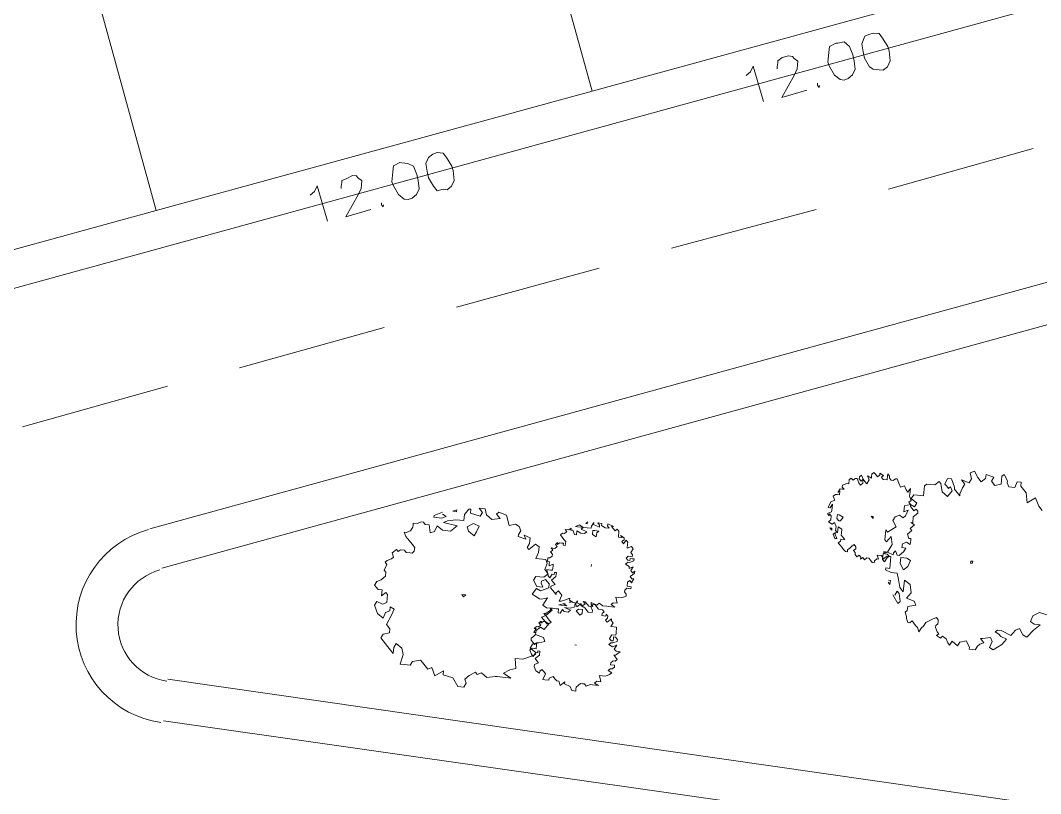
# Model space of a CAD drawing. Header units: metres. Extents: x -977055 to 805873, y -1033982 to 242021.
# Drawn here: x 2770.98 to 2798.18, y 1083.47 to 1104.08 of the extents above; entities that cross this region are included whole.
import ezdxf

# ---------------------------------------------------------------- set-up
doc = ezdxf.new("R2010")
doc.units = ezdxf.units.M
for name, color, linetype in [('PDF_acera', 7, 'Continuous'), ('PDF_COTAS', 7, 'Continuous'), ('PDF_linea de centro', 7, 'Continuous'), ('PDF_LOTES', 7, 'Continuous'), ('PDF_PLANTAS', 7, 'Continuous')]:
    doc.layers.add(name, color=color, linetype=linetype)

# ---------------------------------------------------------------- blocks, each defined once
blk = doc.blocks.new('CALLE')
at = {"layer": 'PDF_acera', "lineweight": 9}
blk.add_lwpolyline([(39.010727, -232.196302, -0.3800811), (49.067424, -237.29328), (76.670496, -307.35936)], format="xyb", dxfattribs=at)
for points in [[(56.62668, -272.023769, 0.813284943), (52.582602, -272.718495, -0.813284943)], [(55.799519, -272.349692, 0.813284855), (53.47111, -272.749686, -0.813284855)]]:
    blk.add_lwpolyline(points, format="xyb", close=True, dxfattribs=at)
for points in [[(70.48944, -307.190016), (56.645568, -272.051136), (70.48944, -307.190016), (69.558048, -307.190016), (55.841184, -272.389824), (69.558048, -307.190016)], [(51.43824, -307.401696), (52.623648, -272.770848), (51.43824, -307.401696), (52.28496, -307.35936), (53.512704, -272.770848), (52.28496, -307.35936)]]:
    blk.add_lwpolyline(points, dxfattribs=at)
at = {"layer": 'PDF_COTAS', "lineweight": 9}
for points in [[(64.054368, -274.675968), (64.13904, -274.76064), (64.266048, -274.802976), (63.546336, -275.099328)], [(64.266048, -275.311008), (64.308384, -275.311008), (64.393056, -275.311008), (64.435392, -275.311008), (64.477728, -275.39568), (64.5624, -275.522688), (64.5624, -275.60736), (64.520064, -275.649696), (64.477728, -275.734368), (64.393056, -275.734368), (64.308384, -275.734368), (64.181376, -275.692032), (63.673344, -275.480352), (63.885024, -275.988384)], [(64.054368, -276.200064), (64.012032, -276.200064), (63.969696, -276.2424), (64.012032, -276.2424)], [(67.568256, -283.608864), (67.652928, -283.693536), (67.779936, -283.735872), (67.060224, -284.032224)], [(67.779936, -284.243904), (67.822272, -284.243904), (67.906944, -284.243904), (67.94928, -284.243904), (68.033952, -284.328576), (68.076288, -284.455584), (68.076288, -284.540256), (68.033952, -284.582592), (67.991616, -284.667264), (67.906944, -284.667264), (67.822272, -284.667264), (67.695264, -284.624928), (67.187232, -284.413248), (67.398912, -284.92128)], [(67.568256, -285.13296), (67.52592, -285.13296), (67.483584, -285.175296), (67.52592, -285.175296)]]:
    blk.add_lwpolyline(points, dxfattribs=at)
for points in [[(64.943424, -276.496416), (64.858752, -276.369408), (64.731744, -276.369408), (64.520064, -276.369408), (64.435392, -276.411744), (64.266048, -276.538752), (64.181376, -276.66576), (64.181376, -276.750432), (64.223712, -276.835104), (64.308384, -276.919776), (64.435392, -276.962112), (64.604736, -276.919776), (64.731744, -276.87744), (64.901088, -276.792768), (64.943424, -276.66576), (64.943424, -276.538752)], [(65.19744, -277.173792), (65.112768, -277.08912), (64.98576, -277.046784), (64.816416, -277.08912), (64.689408, -277.131456), (64.520064, -277.258464), (64.435392, -277.343136), (64.477728, -277.470144), (64.477728, -277.554816), (64.5624, -277.639488), (64.689408, -277.681824), (64.901088, -277.639488), (64.98576, -277.597152), (65.155104, -277.470144), (65.239776, -277.385472), (65.239776, -277.258464)], [(68.457312, -285.429312), (68.37264, -285.302304), (68.245632, -285.302304), (68.033952, -285.302304), (67.94928, -285.34464), (67.779936, -285.471648), (67.695264, -285.598656), (67.695264, -285.683328), (67.7376, -285.768), (67.822272, -285.852672), (67.94928, -285.895008), (68.118624, -285.852672), (68.245632, -285.810336), (68.414976, -285.725664), (68.499648, -285.598656), (68.457312, -285.471648)], [(68.711328, -286.106688), (68.668992, -286.022016), (68.499648, -285.97968), (68.330304, -286.022016), (68.203296, -286.064352), (68.033952, -286.19136), (67.991616, -286.276032), (67.991616, -286.40304), (67.991616, -286.487712), (68.076288, -286.572384), (68.203296, -286.61472), (68.414976, -286.572384), (68.499648, -286.530048), (68.668992, -286.40304), (68.753664, -286.318368), (68.753664, -286.19136)]]:
    blk.add_lwpolyline(points, close=True, dxfattribs=at)
at = {"layer": 'PDF_linea de centro', "lineweight": 9}
for points in [[(58.508352, -269.129952), (59.69376, -272.093472)], [(60.244128, -273.575232), (61.429536, -276.538752)], [(62.02224, -278.020512), (63.165312, -280.941696)], [(63.758016, -282.423456), (64.901088, -285.386976)], [(65.493792, -286.868736), (66.6792, -289.832256)]]:
    blk.add_lwpolyline(points, dxfattribs=at)
at = {"layer": 'PDF_LOTES', "lineweight": 20}
for points in [[(63.376992, -271.458432), (59.863104, -262.525536), (75.654432, -256.259808), (75.823776, -256.55616), (80.396064, -264.049632), (80.65008, -264.642336)], [(80.65008, -264.642336), (84.629664, -273.363552), (66.89088, -280.391328), (63.376992, -271.458432)], [(84.629664, -273.363552), (86.069088, -276.581088), (88.05888, -282.338784), (70.404768, -289.324224), (66.89088, -280.391328)]]:
    blk.add_lwpolyline(points, close=True, dxfattribs=at)
at = {"layer": 'PDF_PLANTAS', "lineweight": 9}
for points in [[(55.121472, -280.518336), (55.163808, -280.645344), (55.24848, -280.603008), (55.290816, -280.433664), (55.375488, -280.433664), (55.46016, -280.518336), (55.417824, -280.603008), (55.544832, -280.68768), (55.587168, -280.603008), (55.67184, -280.518336), (55.714176, -280.603008), (55.841184, -280.730016), (55.88352, -280.68768), (55.88352, -280.603008), (55.925856, -280.518336), (56.0952, -280.603008), (56.052864, -280.476), (56.052864, -280.433664), (56.137536, -280.26432), (56.264544, -280.348992), (56.222208, -280.433664), (56.30688, -280.603008), (56.391552, -280.603008), (56.476224, -280.518336), (56.433888, -280.433664), (56.391552, -280.433664), (56.30688, -280.476), (56.30688, -280.348992), (56.433888, -280.26432), (56.51856, -280.306656), (56.51856, -280.476), (56.603232, -280.560672), (56.687904, -280.476), (56.814912, -280.518336), (56.899584, -280.476), (56.899584, -280.26432), (57.026592, -280.306656), (57.1536, -280.306656), (57.195936, -280.221984), (57.068928, -280.094976), (57.111264, -280.05264), (57.195936, -280.094976), (57.322944, -280.094976), (57.36528, -279.967968), (57.280608, -280.010304), (57.322944, -279.84096), (57.36528, -279.84096), (57.449952, -279.883296), (57.534624, -279.84096), (57.57696, -279.756288), (57.534624, -279.62928), (57.746304, -279.544608), (57.78864, -279.375264), (57.746304, -279.332928), (57.661632, -279.4176), (57.619296, -279.248256), (57.703968, -279.121248), (57.830976, -279.078912), (57.830976, -278.951904), (57.746304, -279.036576), (57.661632, -278.99424), (57.703968, -278.78256), (57.78864, -278.78256), (57.78864, -278.740224), (57.661632, -278.655552), (57.534624, -278.655552), (57.534624, -278.486208), (57.492288, -278.316864), (57.449952, -278.232192), (57.407616, -278.528544), (57.280608, -278.401536), (57.280608, -278.232192), (57.36528, -278.105184), (57.238272, -278.062848), (57.195936, -277.978176), (57.36528, -277.93584), (57.36528, -277.851168), (57.407616, -277.808832), (57.407616, -277.766496), (57.36528, -277.681824), (57.36528, -277.597152), (57.322944, -277.597152), (57.280608, -277.597152), (57.195936, -277.554816), (57.1536, -277.470144), (57.1536, -277.427808), (57.068928, -277.470144), (57.026592, -277.51248), (56.984256, -277.554816), (56.857248, -277.681824), (56.772576, -277.681824), (56.73024, -277.639488), (56.73024, -277.597152), (56.73024, -277.51248), (56.772576, -277.470144), (56.772576, -277.385472), (56.73024, -277.343136), (56.772576, -277.3008), (56.687904, -277.216128), (56.603232, -277.258464), (56.560896, -277.216128), (56.51856, -277.131456), (56.476224, -277.08912), (56.433888, -277.131456), (56.30688, -277.08912), (56.264544, -277.131456), (56.179872, -277.131456), (56.0952, -277.046784), (56.052864, -276.962112), (55.968192, -276.919776), (55.88352, -277.004448), (55.88352, -277.08912), (55.756512, -277.08912), (55.841184, -277.173792), (55.798848, -277.216128), (55.629504, -277.216128), (55.587168, -277.131456), (55.629504, -277.004448), (55.544832, -276.962112), (55.375488, -277.046784), (55.290816, -277.173792), (55.417824, -277.216128), (55.46016, -277.3008), (55.544832, -277.3008), (55.502496, -277.385472), (55.375488, -277.343136), (55.163808, -277.258464), (55.079136, -277.343136), (54.994464, -277.343136), (54.952128, -277.216128), (54.867456, -277.173792), (54.698112, -277.343136), (54.571104, -277.470144), (54.698112, -277.470144), (54.782784, -277.51248), (54.698112, -277.639488), (54.571104, -277.681824), (54.359424, -277.639488), (54.359424, -277.72416), (54.359424, -277.851168), (54.444096, -277.893504), (54.486432, -278.062848), (54.444096, -278.105184), (54.317088, -278.232192), (54.359424, -278.316864), (54.19008, -278.401536), (54.317088, -278.57088), (54.232416, -278.57088), (54.19008, -278.78256), (54.020736, -278.909568), (54.020736, -279.036576), (54.105408, -279.078912), (54.19008, -279.036576), (54.274752, -279.121248), (54.359424, -279.248256), (54.317088, -279.290592), (54.359424, -279.375264), (54.274752, -279.502272), (54.317088, -279.671616), (54.317088, -279.713952), (54.317088, -280.010304), (54.40176, -279.84096), (54.486432, -279.967968), (54.528768, -280.094976), (54.740448, -280.05264), (54.740448, -280.221984), (54.82512, -280.391328), (54.867456, -280.476), (54.909792, -280.476), (54.994464, -280.348992), (55.079136, -280.391328), (55.121472, -280.476)], [(57.746304, -278.486208), (57.703968, -278.401536), (57.703968, -278.486208)], [(55.968192, -278.867232), (55.968192, -278.78256), (55.925856, -278.824896)], [(57.449952, -278.99424), (57.492288, -278.867232), (57.407616, -278.740224), (57.322944, -278.78256), (57.238272, -278.909568), (57.322944, -278.951904)], [(54.740448, -282.127104), (54.782784, -282.16944), (54.82512, -282.16944), (54.82512, -282.084768), (54.867456, -282.084768), (54.909792, -282.127104), (54.909792, -282.16944), (54.952128, -282.211776), (54.994464, -282.16944), (55.0368, -282.127104), (55.0368, -282.16944), (55.121472, -282.254112), (55.121472, -282.211776), (55.121472, -282.16944), (55.163808, -282.127104), (55.24848, -282.16944), (55.206144, -282.084768), (55.24848, -282.000096), (55.290816, -282.042432), (55.290816, -282.084768), (55.333152, -282.16944), (55.375488, -282.16944), (55.417824, -282.127104), (55.417824, -282.084768), (55.375488, -282.084768), (55.333152, -282.084768), (55.333152, -282.042432), (55.375488, -282.000096), (55.46016, -282.042432), (55.46016, -282.127104), (55.502496, -282.127104), (55.544832, -282.127104), (55.587168, -282.127104), (55.629504, -282.127104), (55.629504, -282.000096), (55.714176, -282.042432), (55.756512, -282.000096), (55.798848, -282.000096), (55.714176, -281.915424), (55.756512, -281.873088), (55.798848, -281.915424), (55.841184, -281.915424), (55.88352, -281.873088), (55.841184, -281.873088), (55.841184, -281.788416), (55.88352, -281.788416), (55.925856, -281.830752), (55.968192, -281.788416), (55.968192, -281.74608), (55.968192, -281.703744), (56.052864, -281.619072), (56.052864, -281.661408), (56.0952, -281.5344), (56.052864, -281.5344), (56.010528, -281.576736), (56.010528, -281.492064), (56.052864, -281.449728), (56.0952, -281.407392), (56.0952, -281.365056), (56.052864, -281.407392), (56.010528, -281.365056), (56.052864, -281.238048), (56.0952, -281.238048), (56.010528, -281.195712), (55.968192, -281.195712), (55.925856, -281.11104), (55.925856, -281.026368), (55.925856, -280.984032), (55.88352, -281.11104), (55.841184, -281.068704), (55.841184, -280.984032), (55.88352, -280.941696), (55.798848, -280.89936), (55.798848, -280.857024), (55.88352, -280.857024), (55.88352, -280.814688), (55.88352, -280.772352), (55.88352, -280.730016), (55.88352, -280.68768), (55.841184, -280.68768), (55.798848, -280.645344), (55.756512, -280.603008), (55.756512, -280.560672), (55.714176, -280.603008), (55.67184, -280.645344), (55.629504, -280.68768), (55.587168, -280.730016), (55.544832, -280.68768), (55.544832, -280.645344), (55.587168, -280.603008), (55.587168, -280.560672), (55.544832, -280.518336), (55.587168, -280.518336), (55.544832, -280.476), (55.502496, -280.518336), (55.46016, -280.476), (55.46016, -280.433664), (55.417824, -280.391328), (55.417824, -280.433664), (55.333152, -280.391328), (55.333152, -280.433664), (55.290816, -280.433664), (55.24848, -280.391328), (55.206144, -280.348992), (55.163808, -280.348992), (55.121472, -280.391328), (55.079136, -280.433664), (55.121472, -280.476), (55.079136, -280.476), (54.994464, -280.476), (54.994464, -280.433664), (54.994464, -280.391328), (54.952128, -280.348992), (54.867456, -280.391328), (54.82512, -280.433664), (54.909792, -280.476), (54.909792, -280.518336), (54.952128, -280.518336), (54.952128, -280.560672), (54.867456, -280.560672), (54.782784, -280.476), (54.740448, -280.518336), (54.698112, -280.560672), (54.655776, -280.476), (54.61344, -280.476), (54.528768, -280.518336), (54.486432, -280.603008), (54.528768, -280.603008), (54.571104, -280.645344), (54.528768, -280.68768), (54.486432, -280.730016), (54.359424, -280.68768), (54.359424, -280.730016), (54.359424, -280.814688), (54.40176, -280.814688), (54.444096, -280.89936), (54.40176, -280.941696), (54.359424, -280.984032), (54.359424, -281.026368), (54.274752, -281.068704), (54.359424, -281.153376), (54.317088, -281.153376), (54.274752, -281.280384), (54.19008, -281.32272), (54.19008, -281.407392), (54.232416, -281.407392), (54.274752, -281.407392), (54.317088, -281.449728), (54.359424, -281.492064), (54.359424, -281.5344), (54.359424, -281.576736), (54.317088, -281.619072), (54.359424, -281.703744), (54.359424, -281.74608), (54.359424, -281.873088), (54.40176, -281.788416), (54.444096, -281.830752), (54.444096, -281.915424), (54.571104, -281.873088), (54.571104, -282.000096), (54.61344, -282.084768), (54.655776, -282.127104), (54.698112, -282.042432), (54.740448, -282.084768)], [(56.476224, -282.296448), (56.476224, -282.338784), (56.51856, -282.338784), (56.51856, -282.254112), (56.603232, -282.254112), (56.645568, -282.296448), (56.603232, -282.338784), (56.687904, -282.38112), (56.687904, -282.338784), (56.73024, -282.296448), (56.772576, -282.338784), (56.814912, -282.38112), (56.857248, -282.38112), (56.814912, -282.338784), (56.857248, -282.296448), (56.94192, -282.338784), (56.899584, -282.254112), (56.94192, -282.254112), (56.984256, -282.16944), (57.026592, -282.211776), (57.026592, -282.254112), (57.068928, -282.338784), (57.111264, -282.338784), (57.111264, -282.296448), (57.111264, -282.254112), (57.068928, -282.254112), (57.068928, -282.211776), (57.111264, -282.16944), (57.1536, -282.211776), (57.1536, -282.296448), (57.195936, -282.296448), (57.238272, -282.254112), (57.322944, -282.296448), (57.36528, -282.254112), (57.322944, -282.16944), (57.407616, -282.16944), (57.449952, -282.16944), (57.492288, -282.127104), (57.407616, -282.084768), (57.449952, -282.042432), (57.492288, -282.084768), (57.534624, -282.084768), (57.57696, -282.000096), (57.534624, -282.042432), (57.534624, -281.95776), (57.57696, -281.95776), (57.619296, -281.95776), (57.661632, -281.95776), (57.703968, -281.915424), (57.661632, -281.873088), (57.746304, -281.788416), (57.746304, -281.830752), (57.78864, -281.703744), (57.746304, -281.703744), (57.703968, -281.74608), (57.703968, -281.661408), (57.746304, -281.576736), (57.78864, -281.576736), (57.78864, -281.492064), (57.746304, -281.5344), (57.703968, -281.5344), (57.746304, -281.407392), (57.78864, -281.407392), (57.703968, -281.365056), (57.661632, -281.365056), (57.661632, -281.280384), (57.661632, -281.195712), (57.619296, -281.153376), (57.57696, -281.280384), (57.534624, -281.238048), (57.534624, -281.153376), (57.57696, -281.068704), (57.492288, -281.068704), (57.492288, -281.026368), (57.57696, -280.984032), (57.57696, -280.941696), (57.619296, -280.941696), (57.57696, -280.89936), (57.57696, -280.814688), (57.534624, -280.857024), (57.492288, -280.814688), (57.492288, -280.772352), (57.449952, -280.730016), (57.407616, -280.772352), (57.36528, -280.814688), (57.322944, -280.857024), (57.280608, -280.857024), (57.238272, -280.857024), (57.238272, -280.814688), (57.280608, -280.814688), (57.280608, -280.772352), (57.280608, -280.730016), (57.238272, -280.68768), (57.280608, -280.68768), (57.238272, -280.645344), (57.195936, -280.68768), (57.1536, -280.645344), (57.1536, -280.603008), (57.1536, -280.560672), (57.111264, -280.603008), (57.068928, -280.560672), (57.026592, -280.603008), (56.984256, -280.603008), (56.94192, -280.560672), (56.94192, -280.518336), (56.857248, -280.518336), (56.857248, -280.560672), (56.814912, -280.560672), (56.772576, -280.560672), (56.814912, -280.645344), (56.772576, -280.645344), (56.687904, -280.645344), (56.687904, -280.603008), (56.687904, -280.560672), (56.687904, -280.518336), (56.560896, -280.560672), (56.51856, -280.603008), (56.603232, -280.645344), (56.603232, -280.68768), (56.645568, -280.68768), (56.645568, -280.730016), (56.560896, -280.730016), (56.476224, -280.645344), (56.433888, -280.68768), (56.391552, -280.730016), (56.349216, -280.645344), (56.30688, -280.645344), (56.264544, -280.68768), (56.179872, -280.772352), (56.222208, -280.772352), (56.264544, -280.814688), (56.222208, -280.857024), (56.179872, -280.89936), (56.052864, -280.857024), (56.052864, -280.89936), (56.0952, -280.984032), (56.137536, -281.068704), (56.0952, -281.068704), (56.052864, -281.153376), (56.052864, -281.195712), (55.968192, -281.238048), (56.052864, -281.32272), (56.010528, -281.32272), (55.968192, -281.407392), (55.88352, -281.492064), (55.88352, -281.576736), (55.925856, -281.576736), (56.010528, -281.5344), (56.052864, -281.576736), (56.052864, -281.661408), (56.0952, -281.703744), (56.052864, -281.788416), (56.052864, -281.873088), (56.052864, -281.915424), (56.052864, -282.042432), (56.0952, -281.95776), (56.137536, -282.000096), (56.137536, -282.084768), (56.264544, -282.042432), (56.264544, -282.16944), (56.30688, -282.254112), (56.349216, -282.254112), (56.391552, -282.211776), (56.433888, -282.211776), (56.476224, -282.254112)], [(57.703968, -281.11104), (57.661632, -281.026368), (57.661632, -281.068704), (57.661632, -281.153376), (57.661632, -281.195712)], [(55.925856, -281.365056), (55.925856, -281.280384), (55.88352, -281.238048), (55.841184, -281.280384), (55.798848, -281.32272), (55.841184, -281.365056)], [(57.619296, -281.5344), (57.619296, -281.449728), (57.619296, -281.407392), (57.534624, -281.407392), (57.492288, -281.492064), (57.57696, -281.492064)], [(59.439744, -287.546112), (59.48208, -287.503776), (59.439744, -287.503776), (59.355072, -287.503776), (59.355072, -287.419104), (59.397408, -287.376768), (59.439744, -287.419104), (59.48208, -287.334432), (59.439744, -287.334432), (59.397408, -287.292096), (59.439744, -287.24976), (59.48208, -287.207424), (59.439744, -287.165088), (59.397408, -287.165088), (59.355072, -287.165088), (59.397408, -287.080416), (59.312736, -287.122752), (59.228064, -287.080416), (59.2704, -287.03808), (59.312736, -286.995744), (59.397408, -286.953408), (59.355072, -286.911072), (59.312736, -286.911072), (59.2704, -286.953408), (59.312736, -286.995744), (59.228064, -286.995744), (59.185728, -286.953408), (59.228064, -286.911072), (59.312736, -286.868736), (59.312736, -286.8264), (59.2704, -286.784064), (59.312736, -286.741728), (59.2704, -286.699392), (59.185728, -286.699392), (59.185728, -286.657056), (59.143392, -286.572384), (59.101056, -286.572384), (59.05872, -286.61472), (59.05872, -286.572384), (59.05872, -286.530048), (58.974048, -286.487712), (59.016384, -286.530048), (58.931712, -286.530048), (58.931712, -286.487712), (58.931712, -286.445376), (58.889376, -286.40304), (58.804704, -286.445376), (58.762368, -286.360704), (58.63536, -286.318368), (58.63536, -286.360704), (58.720032, -286.40304), (58.63536, -286.40304), (58.550688, -286.40304), (58.508352, -286.318368), (58.466016, -286.360704), (58.508352, -286.360704), (58.466016, -286.40304), (58.381344, -286.40304), (58.339008, -286.360704), (58.296672, -286.445376), (58.339008, -286.487712), (58.254336, -286.530048), (58.169664, -286.530048), (58.127328, -286.572384), (58.254336, -286.572384), (58.212, -286.657056), (58.127328, -286.657056), (58.084992, -286.657056), (58.042656, -286.699392), (58.00032, -286.741728), (58.00032, -286.657056), (57.957984, -286.657056), (57.915648, -286.61472), (57.873312, -286.657056), (57.830976, -286.699392), (57.78864, -286.741728), (57.746304, -286.784064), (57.746304, -286.8264), (57.78864, -286.8264), (57.830976, -286.868736), (57.873312, -286.911072), (57.915648, -286.953408), (57.873312, -286.995744), (57.830976, -286.995744), (57.78864, -286.953408), (57.746304, -286.995744), (57.703968, -286.995744), (57.661632, -287.03808), (57.703968, -287.080416), (57.661632, -287.122752), (57.619296, -287.122752), (57.661632, -287.165088), (57.619296, -287.207424), (57.661632, -287.24976), (57.661632, -287.292096), (57.619296, -287.334432), (57.57696, -287.376768), (57.57696, -287.419104), (57.619296, -287.419104), (57.661632, -287.46144), (57.661632, -287.503776), (57.746304, -287.46144), (57.746304, -287.546112), (57.703968, -287.588448), (57.661632, -287.588448), (57.619296, -287.630784), (57.703968, -287.67312), (57.746304, -287.715456), (57.78864, -287.67312), (57.78864, -287.630784), (57.830976, -287.588448), (57.830976, -287.630784), (57.830976, -287.67312), (57.78864, -287.800128), (57.830976, -287.800128), (57.873312, -287.842464), (57.78864, -287.8848), (57.78864, -287.927136), (57.873312, -288.011808), (57.957984, -288.054144), (57.957984, -288.011808), (57.957984, -287.969472), (58.042656, -287.969472), (58.084992, -288.054144), (58.042656, -288.138816), (58.127328, -288.138816), (58.169664, -288.138816), (58.169664, -288.09648), (58.254336, -288.054144), (58.296672, -288.09648), (58.339008, -288.138816), (58.381344, -288.09648), (58.466016, -288.181152), (58.508352, -288.09648), (58.508352, -288.138816), (58.63536, -288.138816), (58.720032, -288.223488), (58.762368, -288.223488), (58.804704, -288.181152), (58.762368, -288.138816), (58.804704, -288.09648), (58.84704, -288.054144), (58.889376, -288.054144), (58.931712, -288.011808), (58.974048, -288.054144), (59.05872, -288.011808), (59.101056, -288.011808), (59.228064, -288.011808), (59.143392, -287.969472), (59.185728, -287.927136), (59.2704, -287.8848), (59.228064, -287.800128), (59.312736, -287.757792), (59.397408, -287.715456), (59.397408, -287.67312), (59.355072, -287.630784), (59.355072, -287.588448), (59.397408, -287.546112)], [(58.084992, -286.487712), (58.00032, -286.530048), (58.00032, -286.572384), (58.084992, -286.530048), (58.127328, -286.530048)], [(58.212, -286.40304), (58.169664, -286.445376), (58.212, -286.445376)], [(58.508352, -286.530048), (58.42368, -286.530048), (58.381344, -286.572384), (58.381344, -286.61472), (58.466016, -286.657056), (58.508352, -286.572384)], [(58.550688, -287.24976), (58.508352, -287.292096), (58.550688, -287.292096)], [(57.746304, -287.969472), (57.619296, -287.969472), (57.492288, -288.054144), (57.57696, -288.138816), (57.703968, -288.181152), (57.746304, -288.09648)], [(57.830976, -289.451232), (57.78864, -289.451232), (57.78864, -289.493568), (57.830976, -289.493568)]]:
    blk.add_lwpolyline(points, close=True, dxfattribs=at)
for points in [[(57.661632, -278.189856), (57.57696, -278.020512), (57.534624, -278.020512), (57.534624, -278.189856), (57.57696, -278.274528), (57.619296, -278.189856)], [(56.010528, -280.984032), (55.968192, -280.857024), (55.968192, -280.89936), (55.968192, -280.984032), (55.968192, -281.026368), (56.010528, -280.941696)], [(56.052864, -281.11104), (56.052864, -281.068704), (56.052864, -281.11104)], [(55.163808, -281.32272), (55.163808, -281.280384)], [(57.78864, -281.280384), (57.746304, -281.238048), (57.746304, -281.280384)], [(56.899584, -281.449728), (56.857248, -281.449728)], [(59.05872, -290.84832), (59.143392, -290.763648), (59.312736, -290.678976), (59.185728, -290.509632), (59.397408, -290.467296), (59.524416, -290.340288), (59.609088, -290.340288), (59.609088, -290.255616), (59.48208, -290.21328), (59.48208, -290.086272), (59.566752, -290.043936), (59.609088, -290.043936), (59.736096, -289.959264), (59.69376, -289.916928), (59.524416, -289.916928), (59.48208, -289.78992), (59.566752, -289.705248), (59.651424, -289.747584), (59.69376, -289.57824), (59.609088, -289.57824), (59.524416, -289.493568), (59.609088, -289.408896), (59.736096, -289.324224), (59.69376, -289.239552), (59.566752, -289.281888), (59.48208, -289.239552), (59.524416, -289.070208), (59.439744, -289.15488), (59.355072, -289.112544), (59.228064, -289.070208), (59.185728, -289.070208), (59.312736, -288.9432), (59.355072, -288.9432), (59.524416, -288.858528), (59.524416, -288.773856), (59.397408, -288.73152), (59.355072, -288.773856), (59.312736, -288.816192), (59.355072, -288.858528), (59.2704, -288.900864), (59.143392, -288.816192), (59.228064, -288.689184), (59.397408, -288.646848), (59.439744, -288.604512), (59.355072, -288.51984), (59.355072, -288.350496), (59.312736, -288.30816), (59.101056, -288.30816), (59.101056, -288.181152), (59.101056, -288.09648), (59.016384, -288.054144), (58.931712, -288.181152), (58.84704, -288.138816), (58.889376, -288.054144), (58.84704, -287.927136), (58.720032, -287.927136), (58.762368, -288.011808), (58.63536, -287.969472), (58.593024, -287.927136), (58.63536, -287.842464), (58.593024, -287.757792), (58.508352, -287.715456), (58.381344, -287.800128), (58.254336, -287.630784), (58.296672, -287.588448), (58.084992, -287.588448), (58.042656, -287.630784), (58.169664, -287.715456), (58.00032, -287.757792), (57.830976, -287.67312), (57.78864, -287.588448), (57.661632, -287.588448), (57.746304, -287.67312), (57.746304, -287.757792), (57.492288, -287.757792), (57.492288, -287.67312), (57.449952, -287.67312), (57.407616, -287.800128), (57.407616, -287.927136), (57.280608, -287.969472), (57.111264, -288.011808), (57.026592, -288.09648), (57.280608, -288.09648), (57.195936, -288.223488), (57.026592, -288.265824), (56.899584, -288.181152), (56.857248, -288.350496), (56.772576, -288.392832), (56.73024, -288.223488), (56.645568, -288.223488), (56.603232, -288.181152), (56.51856, -288.223488), (56.476224, -288.223488), (56.391552, -288.265824), (56.391552, -288.30816), (56.433888, -288.350496), (56.349216, -288.435168), (56.30688, -288.477504), (56.222208, -288.51984), (56.30688, -288.562176), (56.349216, -288.604512), (56.433888, -288.646848), (56.51856, -288.773856), (56.560896, -288.858528), (56.51856, -288.900864), (56.476224, -288.900864), (56.433888, -288.900864), (56.391552, -288.858528), (56.349216, -288.858528), (56.264544, -288.900864), (56.222208, -288.9432), (56.179872, -288.900864), (56.137536, -288.985536), (56.179872, -289.027872), (56.137536, -289.112544), (56.052864, -289.15488), (56.010528, -289.197216), (56.0952, -289.239552), (56.010528, -289.36656), (56.0952, -289.408896), (56.137536, -289.535904), (56.010528, -289.620576), (55.968192, -289.620576), (55.968192, -289.747584), (56.052864, -289.78992), (56.0952, -289.832256), (56.137536, -289.916928), (56.222208, -289.832256), (56.222208, -289.874592), (56.264544, -290.043936), (56.179872, -290.086272), (56.052864, -290.043936), (56.010528, -290.128608), (56.137536, -290.297952), (56.264544, -290.382624), (56.30688, -290.255616), (56.349216, -290.21328), (56.391552, -290.128608), (56.433888, -290.170944), (56.433888, -290.255616), (56.349216, -290.467296), (56.476224, -290.551968), (56.51856, -290.63664), (56.391552, -290.721312), (56.349216, -290.805984), (56.51856, -290.932992), (56.645568, -291.06), (56.645568, -290.932992), (56.687904, -290.84832), (56.814912, -290.890656), (56.899584, -291.017664), (56.857248, -291.229344)], [(56.94192, -287.8848), (56.772576, -288.011808), (56.814912, -288.054144), (56.984256, -288.011808), (57.026592, -287.969472), (56.94192, -287.927136)], [(57.195936, -287.757792), (57.1536, -287.800128), (57.238272, -287.800128), (57.238272, -287.757792)]]:
    blk.add_lwpolyline(points, dxfattribs=at)

msp = doc.modelspace()

# ---------------------------------------------------------------- block references
at = {"xscale": 1.255773352820658, "yscale": 1.255773352820658, "zscale": 1.255773352820658, "rotation": 83.85573648860341}
msp.add_blockref('CALLE', (2427.15058, 1056.36283, 1015.371), dxfattribs=at)

doc.saveas('drawing.dxf')
